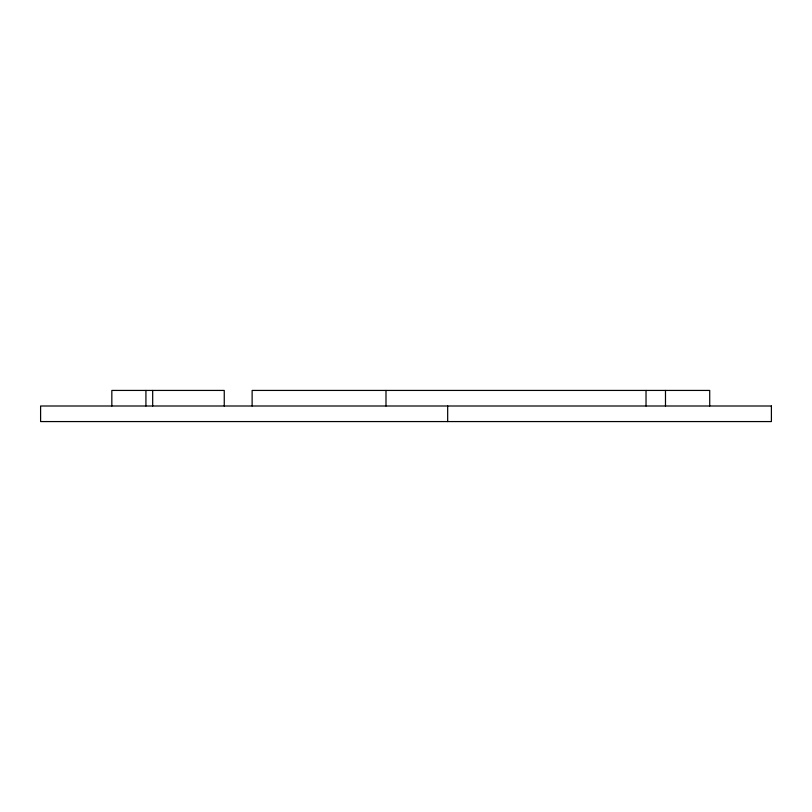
<?xml version="1.0" encoding="UTF-8"?>
<svg xmlns="http://www.w3.org/2000/svg" width="812" height="812" viewBox="0 0 812 812"><rect width="100%" height="100%" fill="white"/><g stroke="black" fill="none" stroke-linecap="round" stroke-linejoin="round"><path stroke-width="1.22" d="M709.718 406L709.718 390.43L252.126 390.43L252.126 406M665.485 390.43L665.485 406M646.027 390.43L646.027 406M447.676 406L447.676 421.57M385.994 390.43L385.994 406M224.254 406L224.254 390.43L111.833 390.43L111.833 406M152.686 390.43L152.686 406M145.927 390.43L145.927 406M771.4 406L40.6 406L40.6 421.57L771.4 421.57L771.4 406"/></g></svg>
